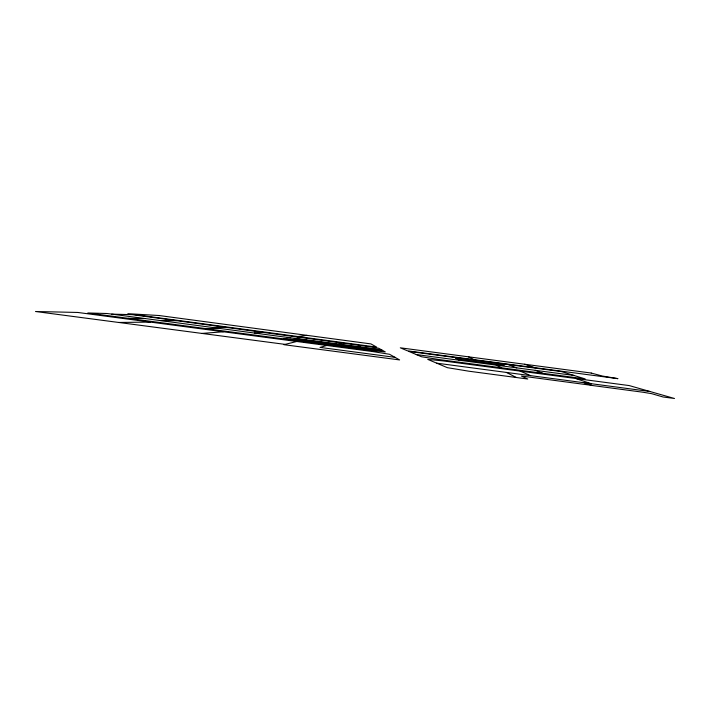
<?xml version="1.0" encoding="UTF-8"?>
<svg xmlns="http://www.w3.org/2000/svg" width="710" height="710" viewBox="0 0 710 710"><rect width="100%" height="100%" fill="white"/><g stroke="black" fill="none" stroke-linecap="round" stroke-linejoin="round"><path stroke-width="1.06" d="M381.687 349.906L107.024 313.509L87.827 312.968L369.599 350.323L385.299 351.92L381.687 349.906L381.19 350.447L294.162 338.91L296.318 338.59M368.623 350.199L369.395 349.639L291.455 339.309L289.103 339.655M370.283 349L370.993 348.486M357.742 348.619L376.682 350.793M359.784 347.536L360.227 347.305M357.245 348.69L358.239 348.157M359.393 347.554L360.307 347.075M345.868 347.181L347.092 346.684M338.626 344.199L341.918 343.072M334.499 345.672L335.954 345.202M326.804 345.477L320.033 347.403L395.008 357.343L399.606 359.926L283.929 344.687L296.727 341.492M323.139 344.164L324.816 343.729M326.742 343.232L328.286 342.832M321.515 343.817L322.393 343.596L318.311 343.054M325.038 342.939L325.81 342.744M317.423 343.276L321.781 342.202M311.788 342.664L313.696 342.255M315.879 341.785L317.618 341.412M300.445 341.155L302.575 340.782M305.016 340.347L306.969 340.001M295.591 338.501L301.43 337.587M283.255 338.883L290.656 337.845M297.268 336.602L306.844 335.386M201.88 333.425L223.437 331.774M254.358 333.034L263.295 332.422M206.929 328.757L218.946 328.339M212.76 327.523L224.475 327.168M118.668 322.455L150.405 322.091M160.345 320.574L176.391 320.654M128.19 318.32L144.964 318.533M111.71 314.131L132.158 314.663L370.398 346.933L378.723 348.264L381.652 349.906M457.338 358.949L459.45 360.272L455.083 357.52L457.338 358.949L504.357 365.171L500.328 363.502M416.282 354.556L573.937 375.448L585.138 378.9L438.54 359.464L421.509 356.757L408.836 351.414L561.415 371.578L573.937 375.448M436.677 363.165L649.978 391.503M285.118 344.385L35.5 311.504L77.718 312.453L372.519 351.539L389.524 354.281L395.008 357.343M591.776 385.361L521.362 376.016L527.752 379.025L468.884 371.206L447.371 367.673L427.757 359.393L443.28 360.928L629.237 385.583L674.5 398.496L663.087 396.988L651.602 393.651L642.727 392.195L592.122 385.477L584.153 382.752M575.579 378.465L591.235 383.693M524.637 364.248L534.603 367.629M508.351 364.567L516.791 367.869M535.251 370.318L542.671 373.274M520.164 371.117L530.601 375.643M496.228 365.144L501.633 367.833M468.396 356.81L473.96 359.615M506.363 372.422L516.427 377.516M377.924 349.648L376.62 350.846L367.798 349.95L303.578 341.439L308.77 340.48L377.924 349.648M159.076 315.524L127.853 313.669L376.655 347.11L370.939 343.915L159.076 315.524M591.199 373.043L400.307 347.811L407.433 350.82L617.948 378.652L602.328 376.034L591.199 373.043"/></g></svg>
